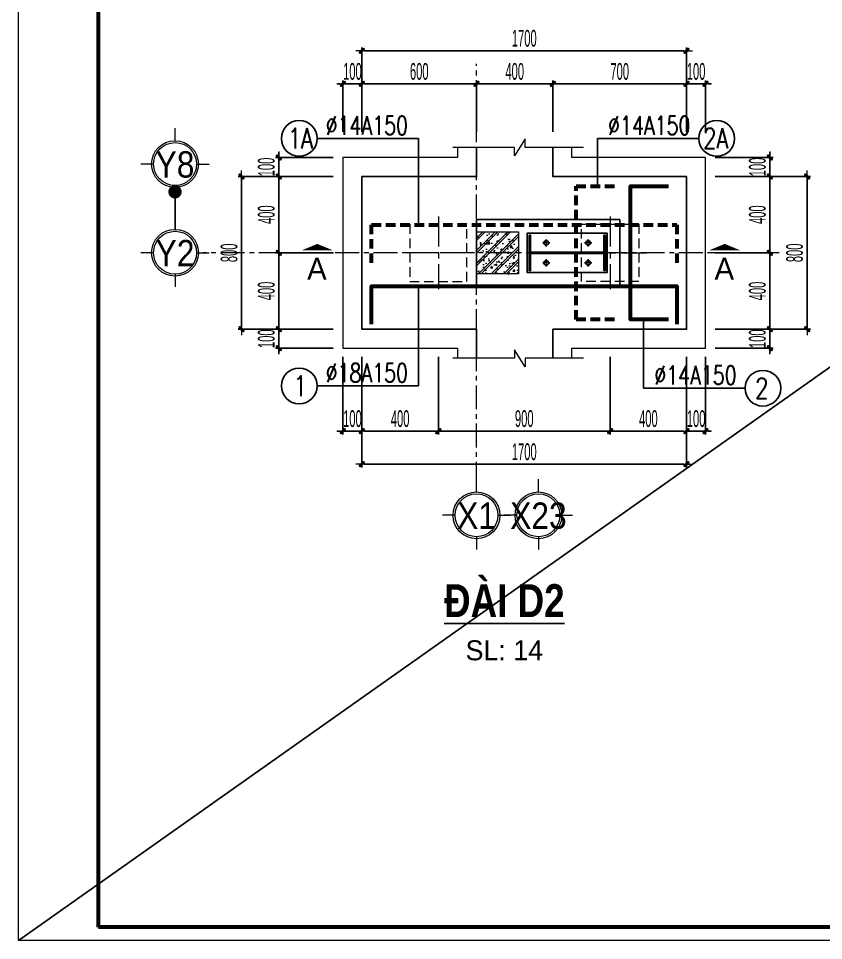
# Model space of a CAD drawing. Header units: inches. Extents: x 541671 to 837720, y 76128 to 1008472.
# Drawn here: x 604872 to 609089, y 355051 to 359884 of the extents above; entities that cross this region are included whole.
import ezdxf
from ezdxf.enums import TextEntityAlignment as Align

# ---------------------------------------------------------------- set-up
doc = ezdxf.new("R2010")
doc.units = ezdxf.units.IN
doc.header["$MEASUREMENT"] = 0
doc.header["$PDMODE"] = 32
doc.header["$PDSIZE"] = -1
for name, pattern in [('CENTER', [2, 1.25, -0.25, 0.25, -0.25]), ('CENTER2', [1.125, 0.75, -0.125, 0.125, -0.125]), ('CENTERX2', [4, 2.5, -0.5, 0.5, -0.5]), ('DASHDOT', [1, 0.5, -0.25, 0, -0.25]), ('HIDDEN', [0.375, 0.25, -0.125])]:
    doc.linetypes.add(name, pattern=pattern)
doc.layers.get('0').update_dxf_attribs({"lineweight": 18})
for name, color, linetype in [('7', 7, 'Continuous'), ('BOLTS', 1, 'Continuous'), ('Khungten_LCDI', 7, 'Continuous')]:
    doc.layers.add(name, color=color, linetype=linetype)
for name, color, linetype, lineweight in [('Block', 7, 'Continuous', 9), ('EG Net khuat', 4, 'HIDDEN', 20), ('EG Text2', 7, 'Continuous', 25), ('ISO', 153, 'Continuous', 15), ('KICHTHUOC', 4, 'Continuous', 18), ('LC Dim', 8, 'Continuous', 18), ('LC ISO', 153, 'Continuous', 13), ('LC Khac', 4, 'Continuous', 9), ('LC Net dam3', 1, 'Continuous', 60), ('LC Net manh', 239, 'Continuous', 5), ('LC Net thay', 7, 'Continuous', 25), ('LC Net truc', 79, 'DASHDOT', 13), ('LC Text1', 3, 'Continuous', 20), ('LC Text2', 7, 'Continuous', 25), ('NET DUT', 245, 'HIDDEN', 9), ('TRUC', 253, 'CENTER', 15)]:
    doc.layers.add(name, color=color, linetype=linetype, lineweight=lineweight)
doc.layers.add('KCS_Plotter', color=11, linetype='Continuous', plot=False)
doc.styles.add('EG 1', font='VHAVANB_2.TTF')
doc.styles.add('HOATBIF', font='hoatbif.shx', dxfattribs={"width": 0.5})
doc.styles.add('Khungten', font='VHAVAN_2.TTF', dxfattribs={"width": 0.8, "height": 5000})
doc.styles.add('LC 1', font='VHAVANB_2.TTF')
doc.styles.add('LC 3', font='vnsimli.shx', dxfattribs={"width": 0.75})
doc.styles.add('LC3', font='VHARIALB_3.TTF', dxfattribs={"width": 0.8})
doc.styles.add('Title', font='VHAVAN_2.TTF', dxfattribs={"width": 0.8})
doc.dimstyles.new('Copy of 1-100(1-35)', dxfattribs={"dimscale": 35, "dimtxt": 2.5, "dimasz": 0.3, "dimexe": 1, "dimexo": 1, "dimgap": 0.8, "dimtad": 1, "dimdec": 0, "dimzin": 0, "dimdsep": 46, "dimtxsty": 'HOATBIF', "dimblk1": 'DOT', "dimblk2": 'DOT', "dimsah": 1, "dimcen": -0.1, "dimdle": 1, "dimclrd": 256, "dimclre": 256, "dimclrt": 4, "dimadec": 3, "dimazin": 2, "dimtfac": 0.333333, "dimtdec": 0, "dimtix": 1, "dimtmove": 2, "dimatfit": 3, "dimldrblk": 'DOT', "dimfxl": 1, "dimtvp": 0.833333, "dimtolj": 1, "dimtzin": 0, "dimarcsym": 0})
doc.dimstyles.new('Copy of 1-35', dxfattribs={"dimscale": 35, "dimtxt": 2.5, "dimasz": 0.4, "dimexe": 0.5, "dimexo": 0, "dimgap": 0.6, "dimtad": 1, "dimdec": 0, "dimzin": 0, "dimdsep": 46, "dimtxsty": 'HOATBIF', "dimblk1": 'DOT', "dimblk2": 'DOT', "dimsah": 1, "dimcen": -1, "dimdle": 1, "dimclrd": 256, "dimclre": 256, "dimclrt": 130, "dimadec": 0, "dimazin": 0, "dimtfac": 0.333333, "dimtdec": 0, "dimtix": 1, "dimtmove": 2, "dimatfit": 3, "dimldrblk": 'DOT', "dimfxl": 0.5, "dimtvp": 0.833333, "dimtolj": 1, "dimtzin": 12, "dimarcsym": 0})

# ---------------------------------------------------------------- blocks, each defined once
blk = doc.blocks.new('lcdi fix')
at = {"layer": 'Defpoints', "lineweight": 0}
blk.add_lwpolyline([(-1200, -14850), (-1200, 14850), (40800, 14850), (40800, -14850)], close=True, dxfattribs=at)
at = {"layer": 'Khungten_LCDI', "color": 5, "lineweight": 60}
blk.add_lwpolyline([(0, -14650), (0, 14650), (40600, 14650), (40600, -14650)], close=True, dxfattribs=at)
at = {"color": 7, "style": 'Khungten', "width": 0.8}
for tag, p in [('REVISION', (39499, -10746)), ('NGAYHT', (39546, -11609))]:
    blk.add_attdef(tag, text='', height=200, dxfattribs=at).set_placement(p, align=Align.CENTER)
at = {"layer": 'LC Text1', "style": 'Title', "width": 1.824646}
for tag, p, p2 in [('TENBANVE1', (36913, -8886), (40339, -8886)), ('TENBANVE2', (36913, -9562), (40339, -9562))]:
    blk.add_attdef(tag, text='', height=250, dxfattribs=at).set_placement(p, p2, align=Align.FIT)
at = {"layer": 'LC Text1', "style": 'Title', "width": 0.7}
blk.add_attdef('SOBANVE', text='', height=250, dxfattribs=at).set_placement((39562, -13896), align=Align.CENTER)
blk = doc.blocks.new('COC-300-TL25')
at = {"layer": 'EG Net khuat', "ltscale": 800}
blk.add_lwpolyline([(-600, 600), (600, 600), (600, -600), (-600, -600)], close=True, dxfattribs=at)
at = {"layer": 'TRUC', "ltscale": 500}
for p, q in [((0, -760), (0, 760)), ((-760, 0), (760, 0))]:
    blk.add_line(p, q, dxfattribs=at)
blk = doc.blocks.new('DOT')
at = {"layer": 'KICHTHUOC', "color": 4}
blk.add_line((-1, -1), (1, 1), dxfattribs=at)
at = {"layer": 'KICHTHUOC'}
blk.add_line((-2.25, 0), (2.25, 0), dxfattribs=at)
at = {"layer": 'KICHTHUOC', "color": 4}
blk.add_lwpolyline([(0.5, 1), (-1, -0.5), (-0.5, -1), (1, 0.5)], close=True, dxfattribs=at)
blk = doc.blocks.new('*D623')
at = {"layer": 'Defpoints', "color": 0, "ltscale": 50, "transparency": 16777216}
for p in [(606520.7, 359055.5), (606235.2, 358655.5), (606520.7, 358655.5)]:
    blk.add_point(p, dxfattribs=at)
at = {"layer": 'LC Dim', "lineweight": -2, "ltscale": 50, "transparency": 16777216}
for p, q in [((606520.7, 359055.5), (606217.7, 359055.5)), ((606235.2, 359041.5), (606235.2, 358669.5)), ((606520.7, 358655.5), (606217.7, 358655.5))]:
    blk.add_line(p, q, dxfattribs=at)
at = {"layer": 'LC Dim', "lineweight": -2, "ltscale": 50, "transparency": 16777216, "xscale": 14, "yscale": 14, "zscale": 14}
for p, rotation in [((606235.2, 359055.5), 90), ((606235.2, 358655.5), 270)]:
    blk.add_blockref('DOT', p, dxfattribs=dict(at, rotation=rotation))
at = {"layer": 'LC Dim', "color": 130, "ltscale": 50, "transparency": 16777216, "insert": (606170.5, 358855.5), "char_height": 87.5, "attachment_point": 5, "rotation": 90, "style": 'HOATBIF'}
blk.add_mtext('\\A1;400', dxfattribs=at)
blk = doc.blocks.new('*D624')
at = {"layer": 'Defpoints', "color": 0, "ltscale": 50, "transparency": 16777216}
for p in [(606520.7, 358655.5), (606235.2, 358255.5), (606520.7, 358255.5)]:
    blk.add_point(p, dxfattribs=at)
at = {"layer": 'LC Dim', "lineweight": -2, "ltscale": 50, "transparency": 16777216}
for p, q in [((606520.7, 358655.5), (606217.7, 358655.5)), ((606235.2, 358641.5), (606235.2, 358269.5)), ((606520.7, 358255.5), (606217.7, 358255.5))]:
    blk.add_line(p, q, dxfattribs=at)
at = {"layer": 'LC Dim', "lineweight": -2, "ltscale": 50, "transparency": 16777216, "xscale": 14, "yscale": 14, "zscale": 14}
for p, rotation in [((606235.2, 358655.5), 90), ((606235.2, 358255.5), 270)]:
    blk.add_blockref('DOT', p, dxfattribs=dict(at, rotation=rotation))
at = {"layer": 'LC Dim', "color": 130, "ltscale": 50, "transparency": 16777216, "insert": (606170.5, 358455.5), "char_height": 87.5, "attachment_point": 5, "rotation": 90, "style": 'HOATBIF'}
blk.add_mtext('\\A1;400', dxfattribs=at)
blk = doc.blocks.new('*D625')
at = {"layer": 'Defpoints', "color": 0, "ltscale": 50, "transparency": 16777216}
for p in [(606520.7, 358255.5), (606235.2, 358155.5), (606520.7, 358155.5)]:
    blk.add_point(p, dxfattribs=at)
at = {"layer": 'LC Dim', "lineweight": -2, "ltscale": 50, "transparency": 16777216}
for p, q in [((606520.7, 358255.5), (606217.7, 358255.5)), ((606235.2, 358269.5), (606235.2, 358283.5)), ((606235.2, 358255.5), (606235.2, 358155.5)), ((606520.7, 358155.5), (606217.7, 358155.5)), ((606235.2, 358141.5), (606235.2, 358127.5))]:
    blk.add_line(p, q, dxfattribs=at)
at = {"layer": 'LC Dim', "lineweight": -2, "ltscale": 50, "transparency": 16777216, "xscale": 14, "yscale": 14, "zscale": 14}
for p, rotation in [((606235.2, 358255.5), 270), ((606235.2, 358155.5), 90)]:
    blk.add_blockref('DOT', p, dxfattribs=dict(at, rotation=rotation))
at = {"layer": 'LC Dim', "color": 130, "ltscale": 50, "transparency": 16777216, "insert": (606170.5, 358205.5), "char_height": 87.5, "attachment_point": 5, "rotation": 90, "style": 'HOATBIF'}
blk.add_mtext('\\A1;100', dxfattribs=at)
blk = doc.blocks.new('*D626')
at = {"layer": 'Defpoints', "color": 0, "ltscale": 50, "transparency": 16777216}
for p in [(606235.2, 359155.5), (606520.7, 359155.5), (606520.7, 359055.5)]:
    blk.add_point(p, dxfattribs=at)
at = {"layer": 'LC Dim', "lineweight": -2, "ltscale": 50, "transparency": 16777216}
for p, q in [((606235.2, 359169.5), (606235.2, 359183.5)), ((606520.7, 359155.5), (606217.7, 359155.5)), ((606235.2, 359055.5), (606235.2, 359155.5)), ((606520.7, 359055.5), (606217.7, 359055.5)), ((606235.2, 359041.5), (606235.2, 359027.5))]:
    blk.add_line(p, q, dxfattribs=at)
at = {"layer": 'LC Dim', "lineweight": -2, "ltscale": 50, "transparency": 16777216, "xscale": 14, "yscale": 14, "zscale": 14}
for p, rotation in [((606235.2, 359155.5), 270), ((606235.2, 359055.5), 90)]:
    blk.add_blockref('DOT', p, dxfattribs=dict(at, rotation=rotation))
at = {"layer": 'LC Dim', "color": 130, "ltscale": 50, "transparency": 16777216, "insert": (606170.5, 359105.5), "char_height": 87.5, "attachment_point": 5, "rotation": 90, "style": 'HOATBIF'}
blk.add_mtext('\\A1;100', dxfattribs=at)
blk = doc.blocks.new('*D627')
at = {"layer": 'Defpoints', "color": 0, "ltscale": 50, "transparency": 16777216}
for p in [(606520.7, 359055.5), (606040.2, 358255.5), (606520.7, 358255.5)]:
    blk.add_point(p, dxfattribs=at)
at = {"layer": 'LC Dim', "lineweight": -2, "ltscale": 50, "transparency": 16777216}
for p, q in [((606520.7, 359055.5), (606022.7, 359055.5)), ((606040.2, 359041.5), (606040.2, 358269.5)), ((606520.7, 358255.5), (606022.7, 358255.5))]:
    blk.add_line(p, q, dxfattribs=at)
at = {"layer": 'LC Dim', "lineweight": -2, "ltscale": 50, "transparency": 16777216, "xscale": 14, "yscale": 14, "zscale": 14}
for p, rotation in [((606040.2, 359055.5), 90), ((606040.2, 358255.5), 270)]:
    blk.add_blockref('DOT', p, dxfattribs=dict(at, rotation=rotation))
at = {"layer": 'LC Dim', "color": 130, "ltscale": 50, "transparency": 16777216, "insert": (605975.5, 358655.5), "char_height": 87.5, "attachment_point": 5, "rotation": 90, "style": 'HOATBIF'}
blk.add_mtext('\\A1;800', dxfattribs=at)
blk = doc.blocks.new('TTRUC')
at = {"layer": 'ISO'}
for p, q in [((0, 6.95), (0, 10.71)), ((-6.37, 0), (-10.13, 0)), ((6.37, 0), (10.13, 0)), ((0, -6.37), (0, -10.13))]:
    blk.add_line(p, q, dxfattribs=at)
blk.add_circle((0, 0), 6.37, dxfattribs=at)
at = {"layer": 'KICHTHUOC'}
blk.add_circle((0, 0), 6.95, dxfattribs=at)
blk = doc.blocks.new('*D322')
at = {"layer": 'Defpoints', "color": 0, "ltscale": 50, "transparency": 16777216}
for p in [(607971.2, 358111.4), (608371.2, 358111.4), (607971.2, 357721.4)]:
    blk.add_point(p, dxfattribs=at)
at = {"layer": 'LC Dim', "lineweight": -2, "ltscale": 50, "transparency": 16777216}
for p, q in [((607971.2, 358111.4), (607971.2, 357703.9)), ((608371.2, 358111.4), (608371.2, 357703.9)), ((608357.2, 357721.4), (607985.2, 357721.4))]:
    blk.add_line(p, q, dxfattribs=at)
at = {"layer": 'LC Dim', "lineweight": -2, "ltscale": 50, "transparency": 16777216, "xscale": 14, "yscale": 14, "zscale": 14, "rotation": 180}
blk.add_blockref('DOT', (607971.2, 357721.4), dxfattribs=at)
at = {"layer": 'LC Dim', "lineweight": -2, "ltscale": 50, "transparency": 16777216, "xscale": 14, "yscale": 14, "zscale": 14}
blk.add_blockref('DOT', (608371.2, 357721.4), dxfattribs=at)
at = {"layer": 'LC Dim', "color": 130, "ltscale": 50, "transparency": 16777216, "insert": (608171.2, 357786.2), "char_height": 87.5, "attachment_point": 5, "style": 'HOATBIF'}
blk.add_mtext('\\A1;400', dxfattribs=at)
blk = doc.blocks.new('*D323')
at = {"layer": 'Defpoints', "color": 0, "ltscale": 50, "transparency": 16777216}
for p in [(607071.2, 358111.4), (607971.2, 358111.4), (607071.2, 357721.4)]:
    blk.add_point(p, dxfattribs=at)
at = {"layer": 'LC Dim', "lineweight": -2, "ltscale": 50, "transparency": 16777216}
for p, q in [((607071.2, 358111.4), (607071.2, 357703.9)), ((607971.2, 358111.4), (607971.2, 357703.9)), ((607957.2, 357721.4), (607085.2, 357721.4))]:
    blk.add_line(p, q, dxfattribs=at)
at = {"layer": 'LC Dim', "lineweight": -2, "ltscale": 50, "transparency": 16777216, "xscale": 14, "yscale": 14, "zscale": 14, "rotation": 180}
blk.add_blockref('DOT', (607071.2, 357721.4), dxfattribs=at)
at = {"layer": 'LC Dim', "lineweight": -2, "ltscale": 50, "transparency": 16777216, "xscale": 14, "yscale": 14, "zscale": 14}
blk.add_blockref('DOT', (607971.2, 357721.4), dxfattribs=at)
at = {"layer": 'LC Dim', "color": 130, "ltscale": 50, "transparency": 16777216, "insert": (607521.2, 357786.2), "char_height": 87.5, "attachment_point": 5, "style": 'HOATBIF'}
blk.add_mtext('\\A1;900', dxfattribs=at)
blk = doc.blocks.new('*D324')
at = {"layer": 'Defpoints', "color": 0, "ltscale": 50, "transparency": 16777216}
for p in [(606671.2, 358111.4), (607071.2, 358111.4), (606671.2, 357721.4)]:
    blk.add_point(p, dxfattribs=at)
at = {"layer": 'LC Dim', "lineweight": -2, "ltscale": 50, "transparency": 16777216}
for p, q in [((606671.2, 358111.4), (606671.2, 357703.9)), ((607071.2, 358111.4), (607071.2, 357703.9)), ((607057.2, 357721.4), (606685.2, 357721.4))]:
    blk.add_line(p, q, dxfattribs=at)
at = {"layer": 'LC Dim', "lineweight": -2, "ltscale": 50, "transparency": 16777216, "xscale": 14, "yscale": 14, "zscale": 14, "rotation": 180}
blk.add_blockref('DOT', (606671.2, 357721.4), dxfattribs=at)
at = {"layer": 'LC Dim', "lineweight": -2, "ltscale": 50, "transparency": 16777216, "xscale": 14, "yscale": 14, "zscale": 14}
blk.add_blockref('DOT', (607071.2, 357721.4), dxfattribs=at)
at = {"layer": 'LC Dim', "color": 130, "ltscale": 50, "transparency": 16777216, "insert": (606871.2, 357786.2), "char_height": 87.5, "attachment_point": 5, "style": 'HOATBIF'}
blk.add_mtext('\\A1;400', dxfattribs=at)
blk = doc.blocks.new('*D325')
at = {"layer": 'Defpoints', "color": 0, "ltscale": 50, "transparency": 16777216}
for p in [(606571.2, 358111.4), (606671.2, 358111.4), (606571.2, 357721.4)]:
    blk.add_point(p, dxfattribs=at)
at = {"layer": 'LC Dim', "lineweight": -2, "ltscale": 50, "transparency": 16777216}
for p, q in [((606571.2, 358111.4), (606571.2, 357703.9)), ((606671.2, 358111.4), (606671.2, 357703.9)), ((606557.2, 357721.4), (606543.2, 357721.4)), ((606671.2, 357721.4), (606571.2, 357721.4)), ((606685.2, 357721.4), (606699.2, 357721.4))]:
    blk.add_line(p, q, dxfattribs=at)
at = {"layer": 'LC Dim', "lineweight": -2, "ltscale": 50, "transparency": 16777216, "xscale": 14, "yscale": 14, "zscale": 14}
blk.add_blockref('DOT', (606571.2, 357721.4), dxfattribs=at)
at = {"layer": 'LC Dim', "lineweight": -2, "ltscale": 50, "transparency": 16777216, "xscale": 14, "yscale": 14, "zscale": 14, "rotation": 180}
blk.add_blockref('DOT', (606671.2, 357721.4), dxfattribs=at)
at = {"layer": 'LC Dim', "color": 130, "ltscale": 50, "transparency": 16777216, "insert": (606621.2, 357786.2), "char_height": 87.5, "attachment_point": 5, "style": 'HOATBIF'}
blk.add_mtext('\\A1;100', dxfattribs=at)
blk = doc.blocks.new('*D326')
at = {"layer": 'Defpoints', "color": 0, "ltscale": 50, "transparency": 16777216}
for p in [(608371.2, 358111.4), (608471.2, 358111.4), (608371.2, 357721.4)]:
    blk.add_point(p, dxfattribs=at)
at = {"layer": 'LC Dim', "lineweight": -2, "ltscale": 50, "transparency": 16777216}
for p, q in [((608371.2, 358111.4), (608371.2, 357703.9)), ((608471.2, 358111.4), (608471.2, 357703.9)), ((608357.2, 357721.4), (608343.2, 357721.4)), ((608471.2, 357721.4), (608371.2, 357721.4)), ((608485.2, 357721.4), (608499.2, 357721.4))]:
    blk.add_line(p, q, dxfattribs=at)
at = {"layer": 'LC Dim', "lineweight": -2, "ltscale": 50, "transparency": 16777216, "xscale": 14, "yscale": 14, "zscale": 14}
blk.add_blockref('DOT', (608371.2, 357721.4), dxfattribs=at)
at = {"layer": 'LC Dim', "lineweight": -2, "ltscale": 50, "transparency": 16777216, "xscale": 14, "yscale": 14, "zscale": 14, "rotation": 180}
blk.add_blockref('DOT', (608471.2, 357721.4), dxfattribs=at)
at = {"layer": 'LC Dim', "color": 130, "ltscale": 50, "transparency": 16777216, "insert": (608421.2, 357786.2), "char_height": 87.5, "attachment_point": 5, "style": 'HOATBIF'}
blk.add_mtext('\\A1;100', dxfattribs=at)
blk = doc.blocks.new('*D327')
at = {"layer": 'Defpoints', "color": 0, "ltscale": 50, "transparency": 16777216}
for p in [(606671.2, 358111.4), (608371.2, 358111.4), (606671.2, 357547.9)]:
    blk.add_point(p, dxfattribs=at)
at = {"layer": 'LC Dim', "lineweight": -2, "ltscale": 50, "transparency": 16777216}
for p, q in [((606671.2, 358111.4), (606671.2, 357530.4)), ((608371.2, 358111.4), (608371.2, 357530.4)), ((608357.2, 357547.9), (606685.2, 357547.9))]:
    blk.add_line(p, q, dxfattribs=at)
at = {"layer": 'LC Dim', "lineweight": -2, "ltscale": 50, "transparency": 16777216, "xscale": 14, "yscale": 14, "zscale": 14, "rotation": 180}
blk.add_blockref('DOT', (606671.2, 357547.9), dxfattribs=at)
at = {"layer": 'LC Dim', "lineweight": -2, "ltscale": 50, "transparency": 16777216, "xscale": 14, "yscale": 14, "zscale": 14}
blk.add_blockref('DOT', (608371.2, 357547.9), dxfattribs=at)
at = {"layer": 'LC Dim', "color": 130, "ltscale": 50, "transparency": 16777216, "insert": (607521.2, 357612.7), "char_height": 87.5, "attachment_point": 5, "style": 'HOATBIF'}
blk.add_mtext('\\A1;1700', dxfattribs=at)
blk = doc.blocks.new('*D316')
at = {"layer": 'Defpoints', "color": 0, "ltscale": 50, "transparency": 16777216}
for p in [(607671.2, 359541.1), (607671.2, 359289.8), (608371.2, 359289.8)]:
    blk.add_point(p, dxfattribs=at)
at = {"layer": 'LC Dim', "lineweight": -2, "ltscale": 50, "transparency": 16777216}
for p, q in [((607671.2, 359289.8), (607671.2, 359558.6)), ((608371.2, 359289.8), (608371.2, 359558.6)), ((608357.2, 359541.1), (607685.2, 359541.1))]:
    blk.add_line(p, q, dxfattribs=at)
at = {"layer": 'LC Dim', "lineweight": -2, "ltscale": 50, "transparency": 16777216, "xscale": 14, "yscale": 14, "zscale": 14, "rotation": 180}
blk.add_blockref('DOT', (607671.2, 359541.1), dxfattribs=at)
at = {"layer": 'LC Dim', "lineweight": -2, "ltscale": 50, "transparency": 16777216, "xscale": 14, "yscale": 14, "zscale": 14}
blk.add_blockref('DOT', (608371.2, 359541.1), dxfattribs=at)
at = {"layer": 'LC Dim', "color": 130, "ltscale": 50, "transparency": 16777216, "insert": (608021.2, 359605.9), "char_height": 87.5, "attachment_point": 5, "style": 'HOATBIF'}
blk.add_mtext('\\A1;700', dxfattribs=at)
blk = doc.blocks.new('*D317')
at = {"layer": 'Defpoints', "color": 0, "ltscale": 50, "transparency": 16777216}
for p in [(607271.2, 359541.1), (607271.2, 359289.8), (607671.2, 359289.8)]:
    blk.add_point(p, dxfattribs=at)
at = {"layer": 'LC Dim', "lineweight": -2, "ltscale": 50, "transparency": 16777216}
for p, q in [((607271.2, 359289.8), (607271.2, 359558.6)), ((607671.2, 359289.8), (607671.2, 359558.6)), ((607657.2, 359541.1), (607285.2, 359541.1))]:
    blk.add_line(p, q, dxfattribs=at)
at = {"layer": 'LC Dim', "lineweight": -2, "ltscale": 50, "transparency": 16777216, "xscale": 14, "yscale": 14, "zscale": 14, "rotation": 180}
blk.add_blockref('DOT', (607271.2, 359541.1), dxfattribs=at)
at = {"layer": 'LC Dim', "lineweight": -2, "ltscale": 50, "transparency": 16777216, "xscale": 14, "yscale": 14, "zscale": 14}
blk.add_blockref('DOT', (607671.2, 359541.1), dxfattribs=at)
at = {"layer": 'LC Dim', "color": 130, "ltscale": 50, "transparency": 16777216, "insert": (607471.2, 359605.9), "char_height": 87.5, "attachment_point": 5, "style": 'HOATBIF'}
blk.add_mtext('\\A1;400', dxfattribs=at)
blk = doc.blocks.new('*D318')
at = {"layer": 'Defpoints', "color": 0, "ltscale": 50, "transparency": 16777216}
for p in [(606671.2, 359541.1), (606671.2, 359289.8), (607271.2, 359289.8)]:
    blk.add_point(p, dxfattribs=at)
at = {"layer": 'LC Dim', "lineweight": -2, "ltscale": 50, "transparency": 16777216}
for p, q in [((606671.2, 359289.8), (606671.2, 359558.6)), ((607271.2, 359289.8), (607271.2, 359558.6)), ((607257.2, 359541.1), (606685.2, 359541.1))]:
    blk.add_line(p, q, dxfattribs=at)
at = {"layer": 'LC Dim', "lineweight": -2, "ltscale": 50, "transparency": 16777216, "xscale": 14, "yscale": 14, "zscale": 14, "rotation": 180}
blk.add_blockref('DOT', (606671.2, 359541.1), dxfattribs=at)
at = {"layer": 'LC Dim', "lineweight": -2, "ltscale": 50, "transparency": 16777216, "xscale": 14, "yscale": 14, "zscale": 14}
blk.add_blockref('DOT', (607271.2, 359541.1), dxfattribs=at)
at = {"layer": 'LC Dim', "color": 130, "ltscale": 50, "transparency": 16777216, "insert": (606971.2, 359605.9), "char_height": 87.5, "attachment_point": 5, "style": 'HOATBIF'}
blk.add_mtext('\\A1;600', dxfattribs=at)
blk = doc.blocks.new('*D319')
at = {"layer": 'Defpoints', "color": 0, "ltscale": 50, "transparency": 16777216}
for p in [(606571.2, 359541.1), (606571.2, 359289.8), (606671.2, 359289.8)]:
    blk.add_point(p, dxfattribs=at)
at = {"layer": 'LC Dim', "lineweight": -2, "ltscale": 50, "transparency": 16777216}
for p, q in [((606571.2, 359289.8), (606571.2, 359558.6)), ((606671.2, 359289.8), (606671.2, 359558.6)), ((606557.2, 359541.1), (606543.2, 359541.1)), ((606671.2, 359541.1), (606571.2, 359541.1)), ((606685.2, 359541.1), (606699.2, 359541.1))]:
    blk.add_line(p, q, dxfattribs=at)
at = {"layer": 'LC Dim', "lineweight": -2, "ltscale": 50, "transparency": 16777216, "xscale": 14, "yscale": 14, "zscale": 14}
blk.add_blockref('DOT', (606571.2, 359541.1), dxfattribs=at)
at = {"layer": 'LC Dim', "lineweight": -2, "ltscale": 50, "transparency": 16777216, "xscale": 14, "yscale": 14, "zscale": 14, "rotation": 180}
blk.add_blockref('DOT', (606671.2, 359541.1), dxfattribs=at)
at = {"layer": 'LC Dim', "color": 130, "ltscale": 50, "transparency": 16777216, "insert": (606621.2, 359605.9), "char_height": 87.5, "attachment_point": 5, "style": 'HOATBIF'}
blk.add_mtext('\\A1;100', dxfattribs=at)
blk = doc.blocks.new('*D320')
at = {"layer": 'Defpoints', "color": 0, "ltscale": 50, "transparency": 16777216}
for p in [(608371.2, 359541.1), (608371.2, 359289.8), (608471.2, 359289.8)]:
    blk.add_point(p, dxfattribs=at)
at = {"layer": 'LC Dim', "lineweight": -2, "ltscale": 50, "transparency": 16777216}
for p, q in [((608371.2, 359289.8), (608371.2, 359558.6)), ((608471.2, 359289.8), (608471.2, 359558.6)), ((608357.2, 359541.1), (608343.2, 359541.1)), ((608471.2, 359541.1), (608371.2, 359541.1)), ((608485.2, 359541.1), (608499.2, 359541.1))]:
    blk.add_line(p, q, dxfattribs=at)
at = {"layer": 'LC Dim', "lineweight": -2, "ltscale": 50, "transparency": 16777216, "xscale": 14, "yscale": 14, "zscale": 14}
blk.add_blockref('DOT', (608371.2, 359541.1), dxfattribs=at)
at = {"layer": 'LC Dim', "lineweight": -2, "ltscale": 50, "transparency": 16777216, "xscale": 14, "yscale": 14, "zscale": 14, "rotation": 180}
blk.add_blockref('DOT', (608471.2, 359541.1), dxfattribs=at)
at = {"layer": 'LC Dim', "color": 130, "ltscale": 50, "transparency": 16777216, "insert": (608421.2, 359605.9), "char_height": 87.5, "attachment_point": 5, "style": 'HOATBIF'}
blk.add_mtext('\\A1;100', dxfattribs=at)
blk = doc.blocks.new('*D321')
at = {"layer": 'Defpoints', "color": 0, "ltscale": 50, "transparency": 16777216}
for p in [(606671.2, 359714.6), (606671.2, 359289.8), (608371.2, 359289.8)]:
    blk.add_point(p, dxfattribs=at)
at = {"layer": 'LC Dim', "lineweight": -2, "ltscale": 50, "transparency": 16777216}
for p, q in [((606671.2, 359289.8), (606671.2, 359732.1)), ((608357.2, 359714.6), (606685.2, 359714.6)), ((608371.2, 359289.8), (608371.2, 359732.1))]:
    blk.add_line(p, q, dxfattribs=at)
at = {"layer": 'LC Dim', "lineweight": -2, "ltscale": 50, "transparency": 16777216, "xscale": 14, "yscale": 14, "zscale": 14, "rotation": 180}
blk.add_blockref('DOT', (606671.2, 359714.6), dxfattribs=at)
at = {"layer": 'LC Dim', "lineweight": -2, "ltscale": 50, "transparency": 16777216, "xscale": 14, "yscale": 14, "zscale": 14}
blk.add_blockref('DOT', (608371.2, 359714.6), dxfattribs=at)
at = {"layer": 'LC Dim', "color": 130, "ltscale": 50, "transparency": 16777216, "insert": (607521.2, 359779.4), "char_height": 87.5, "attachment_point": 5, "style": 'HOATBIF'}
blk.add_mtext('\\A1;1700', dxfattribs=at)
blk = doc.blocks.new('TIEUDE1')
at = {"layer": 'EG Text2', "color": 7, "style": 'EG 1'}
blk.add_attdef('TIªU§Ò', text='', height=5, dxfattribs=at).set_placement((0, 0), align=Align.BOTTOM_CENTER)
blk.add_attdef('TL', text='', height=3, dxfattribs=at).set_placement((0, -2), align=Align.TOP_CENTER)
blk = doc.blocks.new('*D628')
at = {"layer": 'Defpoints', "color": 0, "ltscale": 50, "transparency": 16777216}
for p in [(608521.7, 359055.5), (608521.7, 358655.5), (608807.2, 358655.5)]:
    blk.add_point(p, dxfattribs=at)
at = {"layer": 'LC Dim', "lineweight": -2, "ltscale": 50, "transparency": 16777216}
for p, q in [((608521.7, 359055.5), (608824.7, 359055.5)), ((608807.2, 359041.5), (608807.2, 358669.5)), ((608521.7, 358655.5), (608824.7, 358655.5))]:
    blk.add_line(p, q, dxfattribs=at)
at = {"layer": 'LC Dim', "lineweight": -2, "ltscale": 50, "transparency": 16777216, "xscale": 14, "yscale": 14, "zscale": 14}
for p, rotation in [((608807.2, 359055.5), 90), ((608807.2, 358655.5), 270)]:
    blk.add_blockref('DOT', p, dxfattribs=dict(at, rotation=rotation))
at = {"layer": 'LC Dim', "color": 130, "ltscale": 50, "transparency": 16777216, "insert": (608742.4, 358855.5), "char_height": 87.5, "attachment_point": 5, "rotation": 90, "style": 'HOATBIF'}
blk.add_mtext('\\A1;400', dxfattribs=at)
blk = doc.blocks.new('*D629')
at = {"layer": 'Defpoints', "color": 0, "ltscale": 50, "transparency": 16777216}
for p in [(608521.7, 358655.5), (608521.7, 358255.5), (608807.2, 358255.5)]:
    blk.add_point(p, dxfattribs=at)
at = {"layer": 'LC Dim', "lineweight": -2, "ltscale": 50, "transparency": 16777216}
for p, q in [((608521.7, 358655.5), (608824.7, 358655.5)), ((608807.2, 358641.5), (608807.2, 358269.5)), ((608521.7, 358255.5), (608824.7, 358255.5))]:
    blk.add_line(p, q, dxfattribs=at)
at = {"layer": 'LC Dim', "lineweight": -2, "ltscale": 50, "transparency": 16777216, "xscale": 14, "yscale": 14, "zscale": 14}
for p, rotation in [((608807.2, 358655.5), 90), ((608807.2, 358255.5), 270)]:
    blk.add_blockref('DOT', p, dxfattribs=dict(at, rotation=rotation))
at = {"layer": 'LC Dim', "color": 130, "ltscale": 50, "transparency": 16777216, "insert": (608742.4, 358455.5), "char_height": 87.5, "attachment_point": 5, "rotation": 90, "style": 'HOATBIF'}
blk.add_mtext('\\A1;400', dxfattribs=at)
blk = doc.blocks.new('*D630')
at = {"layer": 'Defpoints', "color": 0, "ltscale": 50, "transparency": 16777216}
for p in [(608521.7, 358255.5), (608521.7, 358155.5), (608807.2, 358155.5)]:
    blk.add_point(p, dxfattribs=at)
at = {"layer": 'LC Dim', "lineweight": -2, "ltscale": 50, "transparency": 16777216}
for p, q in [((608521.7, 358255.5), (608824.7, 358255.5)), ((608807.2, 358269.5), (608807.2, 358283.5)), ((608807.2, 358255.5), (608807.2, 358155.5)), ((608521.7, 358155.5), (608824.7, 358155.5)), ((608807.2, 358141.5), (608807.2, 358127.5))]:
    blk.add_line(p, q, dxfattribs=at)
at = {"layer": 'LC Dim', "lineweight": -2, "ltscale": 50, "transparency": 16777216, "xscale": 14, "yscale": 14, "zscale": 14}
for p, rotation in [((608807.2, 358255.5), 270), ((608807.2, 358155.5), 90)]:
    blk.add_blockref('DOT', p, dxfattribs=dict(at, rotation=rotation))
at = {"layer": 'LC Dim', "color": 130, "ltscale": 50, "transparency": 16777216, "insert": (608742.4, 358205.5), "char_height": 87.5, "attachment_point": 5, "rotation": 90, "style": 'HOATBIF'}
blk.add_mtext('\\A1;100', dxfattribs=at)
blk = doc.blocks.new('*D631')
at = {"layer": 'Defpoints', "color": 0, "ltscale": 50, "transparency": 16777216}
for p in [(608521.7, 359155.5), (608807.2, 359155.5), (608521.7, 359055.5)]:
    blk.add_point(p, dxfattribs=at)
at = {"layer": 'LC Dim', "lineweight": -2, "ltscale": 50, "transparency": 16777216}
for p, q in [((608807.2, 359169.5), (608807.2, 359183.5)), ((608521.7, 359155.5), (608824.7, 359155.5)), ((608807.2, 359055.5), (608807.2, 359155.5)), ((608521.7, 359055.5), (608824.7, 359055.5)), ((608807.2, 359041.5), (608807.2, 359027.5))]:
    blk.add_line(p, q, dxfattribs=at)
at = {"layer": 'LC Dim', "lineweight": -2, "ltscale": 50, "transparency": 16777216, "xscale": 14, "yscale": 14, "zscale": 14}
for p, rotation in [((608807.2, 359155.5), 270), ((608807.2, 359055.5), 90)]:
    blk.add_blockref('DOT', p, dxfattribs=dict(at, rotation=rotation))
at = {"layer": 'LC Dim', "color": 130, "ltscale": 50, "transparency": 16777216, "insert": (608742.4, 359105.5), "char_height": 87.5, "attachment_point": 5, "rotation": 90, "style": 'HOATBIF'}
blk.add_mtext('\\A1;100', dxfattribs=at)
blk = doc.blocks.new('*D632')
at = {"layer": 'Defpoints', "color": 0, "ltscale": 50, "transparency": 16777216}
for p in [(608521.7, 359055.5), (608521.7, 358255.5), (609002.2, 358255.5)]:
    blk.add_point(p, dxfattribs=at)
at = {"layer": 'LC Dim', "lineweight": -2, "ltscale": 50, "transparency": 16777216}
for p, q in [((608521.7, 359055.5), (609019.7, 359055.5)), ((609002.2, 359041.5), (609002.2, 358269.5)), ((608521.7, 358255.5), (609019.7, 358255.5))]:
    blk.add_line(p, q, dxfattribs=at)
at = {"layer": 'LC Dim', "lineweight": -2, "ltscale": 50, "transparency": 16777216, "xscale": 14, "yscale": 14, "zscale": 14}
for p, rotation in [((609002.2, 359055.5), 90), ((609002.2, 358255.5), 270)]:
    blk.add_blockref('DOT', p, dxfattribs=dict(at, rotation=rotation))
at = {"layer": 'LC Dim', "color": 130, "ltscale": 50, "transparency": 16777216, "insert": (608937.4, 358655.5), "char_height": 87.5, "attachment_point": 5, "rotation": 90, "style": 'HOATBIF'}
blk.add_mtext('\\A1;800', dxfattribs=at)
blk = doc.blocks.new('*U468')
at = {"color": 8, "linetype": 'CENTER2'}
for p, q in [((-21.3, 0), (21.3, 0)), ((0, -21.3), (0, 21.3))]:
    blk.add_line(p, q, dxfattribs=at)
at = {"color": 0}
blk.add_circle((0, 0), 13, dxfattribs=at)

msp = doc.modelspace()

# ---------------------------------------------------------------- hatches: boundary and pattern name
at = {"layer": 'Block', "ltscale": 15}
h = msp.add_hatch(dxfattribs=at)
h.set_pattern_fill('BT-01', color=8, scale=11, style=0, pattern_type=2)
h.set_pattern_definition([(50, (651813.723, 398435.84), (78.89862, -6.902735), [8.25, -90.75]), (355, (651813.72, 398435.84), (-15.26265, 82.74113), [6.6, -72.6]), (100.4514, (651820.3, 398435.265), (63.63603, 75.83835), [7.01142, -77.12563]), (46.1842, (651813.72, 398457.84), (117.39652, -18.20709), [12.375, -136.125]), (96.6356, (651823.51, 398456.32), (102.8129, 107.15297), [10.51713, -115.68843]), (351.1842, (651813.72, 398457.84), (102.81281, 107.15305), [9.9, -108.9]), (21, (651824.723, 398452.34), (65.659776, -44.28808), [8.25, -90.75]), (326, (651824.72, 398452.34), (26.76469, 79.7665), [6.6, -72.6]), (71.4514, (651830.195, 398448.65), (92.42449, 35.47835), [7.01142, -77.12563]), (37.5, (651813.723, 398435.84), (1.337584, 36.618324), [0, -71.72, 0, -73.7, 0, -72.875]), (7.5, (651813.723, 398435.84), (28.93765, 43.385288), [0, -42.02, 0, -70.07, 0, -27.775]), (327.5, (651789.193, 398435.84), (58.720468, -2.481036), [0, -27.5, 0, -85.8, 0, -113.85]), (317.5, (651778.193, 398435.84), (64.15048, 11.01155), [0, -35.75, 0, -56.98, 0, -80.85]), (45, (651813.723, 398435.84), (-33.057242, 33.057242), []), (45, (651813.723, 398449.315), (-33.057242, 33.057242), [])])
h.paths.add_polyline_path([(607271.2, 358765.5), (607491.2, 358765.5), (607491.2, 358545.5), (607271.2, 358545.5)])

# ---------------------------------------------------------------- linework, layer by layer
at = {"layer": '7', "color": 30, "ltscale": 10}
msp.add_lwpolyline([(607536.2, 358758), (607956.2, 358758), (607956.2, 358553), (607536.2, 358553)], close=True, dxfattribs=at)
at = {"layer": '7', "color": 7, "ltscale": 10}
msp.add_lwpolyline([(607546.2, 358748), (607546.2, 358563), (607554.2, 358563), (607554.2, 358652.5), (607938.2, 358652.5), (607938.2, 358563), (607946.2, 358563), (607946.2, 358748), (607938.2, 358748), (607938.2, 358658.5), (607554.2, 358658.5), (607554.2, 358748)], close=True, dxfattribs=at)
at = {"layer": 'Block', "color": 7, "ltscale": 15}
msp.add_lwpolyline([(607271.2, 358765.5), (607491.2, 358765.5), (607491.2, 358545.5), (607271.2, 358545.5)], close=True, dxfattribs=at)
at = {"layer": 'KCS_Plotter', "ltscale": 50}
msp.add_line((604872, 355051.4), (619572, 365446.4), dxfattribs=at)
at = {"layer": 'LC Khac', "color": 1, "ltscale": 2}
for p, q in [((606522.2, 358655.5), (606352.3, 358655.5)), ((608656, 358655.5), (608486.1, 358655.5))]:
    msp.add_line(p, q, dxfattribs=at)
for points in [[(606437.3, 358702.4, 0, 165, 0), (606437.3, 358668.3, 96.3, 96.3, 0)], [(608571, 358702.4, 0, 165, 0), (608571, 358668.3, 96.3, 96.3, 0)]]:
    msp.add_lwpolyline(points, format="xyseb", dxfattribs=at)
at = {"layer": 'LC Net dam3', "linetype": 'HIDDEN', "ltscale": 200}
for points in [[(607993.2, 358305.5), (607793.2, 358305.5), (607793.2, 359005.5), (607993.2, 359005.5)], [(606721.2, 358602.7), (606721.2, 358802.7), (608321.2, 358802.7), (608321.2, 358602.7)]]:
    msp.add_lwpolyline(points, dxfattribs=at)
at = {"layer": 'LC Net dam3'}
for points in [[(608276.8, 358305.5), (608076.8, 358305.5), (608076.8, 359005.5), (608276.8, 359005.5)], [(606721.2, 358281.7), (606721.2, 358481.7), (608321.2, 358481.7), (608321.2, 358281.7)]]:
    msp.add_lwpolyline(points, dxfattribs=at)
at = {"layer": 'LC Net manh', "ltscale": 2}
for points in [[(607830.8, 359207.2), (607525.3, 359207.2), (607525.3, 359253.3), (607470.3, 359163.8), (607470.3, 359207.2), (607147.4, 359207.2)], [(607171.2, 359207.2), (607171.2, 359155.5), (606571.2, 359155.5), (606571.2, 358155.5), (607171.2, 358155.5), (607171.2, 358103.8)], [(607771.2, 358103.8), (607771.2, 358155.5), (608471.2, 358155.5), (608471.2, 359155.5), (607771.2, 359155.5), (607771.2, 359207.2)], [(607830.8, 358103.8), (607525.3, 358103.8), (607525.3, 358057.7), (607470.3, 358147.2), (607470.3, 358103.8), (607147.4, 358103.8)]]:
    msp.add_lwpolyline(points, dxfattribs=at)
at = {"layer": 'LC Net thay', "ltscale": 50}
for points in [[(607271.2, 359207.2), (607271.2, 359055.5), (606671.2, 359055.5), (606671.2, 358255.5), (607271.2, 358255.5), (607271.2, 358103.8)], [(607671.2, 358103.8), (607671.2, 358255.5), (608371.2, 358255.5), (608371.2, 359055.5), (607671.2, 359055.5), (607671.2, 359207.2)]]:
    msp.add_lwpolyline(points, dxfattribs=at)
msp.add_lwpolyline([(608021.2, 358830.5), (608021.2, 358480.5), (607271.2, 358480.5), (607271.2, 358830.5)], close=True, dxfattribs=at)
at = {"layer": 'LC Net truc', "linetype": 'CENTERX2', "ltscale": 50}
for p, q in [((607271.2, 357435.7), (607271.2, 359645.7)), ((608856.6, 358655.5), (605837.6, 358656.2))]:
    msp.add_line(p, q, dxfattribs=at)
at = {"layer": 'LC Text2', "ltscale": 100}
for centre in [(606342.7, 359255.2), (608529.2, 359255.2), (606342.7, 357958.3), (608771.2, 357946.2)]:
    msp.add_circle(centre, 93.6, dxfattribs=at)

# ---------------------------------------------------------------- block references
at = {"layer": 'BOLTS', "ltscale": 10, "yscale": 0.9090909090909087, "zscale": 0.9090909090909087}
for p, xscale, rotation in [((607636.2, 358708), -0.9090909090909087, 270), ((607856.2, 358708), 0.9090909090909087, 90), ((607636.2, 358603), 0.9090909090909087, 270), ((607856.2, 358603), -0.9090909090909087, 90)]:
    msp.add_blockref('*U468', p, dxfattribs=dict(at, xscale=xscale, rotation=rotation))
at = {"layer": 'LC ISO', "xscale": 17.63727343034513, "yscale": 17.63727343034513, "zscale": 17.63727343034513}
for p in [(605692.1, 359120.8), (605692.1, 358656.2), (607271.2, 357280.1), (607595.4, 357280.1)]:
    msp.add_blockref('TTRUC', p, dxfattribs=at)
at = {"layer": 'LC Net thay', "xscale": 0.3500000090783435, "yscale": 0.3500000090783435, "zscale": 0.3500000090783435}
msp.add_blockref('lcdi fix', (605292, 360248.9), dxfattribs=at)
at = {"layer": 'LC Text2'}
ref = msp.add_blockref('TIEUDE1', (607416.9, 356695), dxfattribs=dict(at, xscale=35.00000000007505, yscale=35.00000000007505, zscale=35.00000000007505))
ref.add_attrib('TIªU§Ò', '%%U®µi d2', dxfattribs={"color": 7, "height": 172.35, "style": 'LC3', "width": 0.8}).set_placement((607416.9, 356695), align=Align.BOTTOM_CENTER)
ref.add_attrib('TL', 'sl: 14', dxfattribs={"color": 7, "height": 105, "style": 'LC 1'}).set_placement((607416.9, 356625), align=Align.TOP_CENTER)
at = {"layer": 'NET DUT', "ltscale": 800, "yscale": 0.25, "zscale": 0.25}
for p, xscale, rotation in [((607071.2, 358655.5), -0.25, 90), ((607971.2, 358655.5), 0.25, 270)]:
    msp.add_blockref('COC-300-TL25', p, dxfattribs=dict(at, xscale=xscale, rotation=rotation))

# ---------------------------------------------------------------- texts
at = {"ltscale": 2, "style": 'LC 1'}
for p in [(606435.2, 358571.9), (608569, 358571.9)]:
    msp.add_attdef('A', text='B', height=115.5, dxfattribs=at).set_placement(p, align=Align.MIDDLE_CENTER)
at = {"layer": 'LC Text1', "ltscale": 0.2, "style": 'LC 1', "width": 0.9}
for s, p in [('y8', (605692.1, 359008.5)), ('y2', (605692.1, 358543.8)), ('x1', (607271.2, 357167.7)), ('x23', (607595.4, 357167.7))]:
    msp.add_text(s, height=138.1, dxfattribs=at).set_placement(p, align=Align.BOTTOM_CENTER)
at = {"layer": 'LC Text2', "linetype": 'ByBlock', "style": 'LC 3', "width": 0.75}
for s, p in [('%%C14A150', (606481.1, 359274.9)), ('%%C14A150', (607960.2, 359274.9)), ('%%C18A150', (606481.1, 357978)), ('%%C14A150', (608202.2, 357965.9))]:
    msp.add_text(s, height=97.22, dxfattribs=at).set_placement(p)
at = {"layer": 'LC Text2', "ltscale": 100, "style": 'LC 3', "width": 0.75}
for s, height, p in [('1A', 106.94, (606348, 359255.2)), ('2A', 106.94, (608523.9, 359255.2)), ('1', 106.9, (606348, 357958.3)), ('2', 106.9, (608765.9, 357946.2))]:
    msp.add_text(s, height=height, dxfattribs=at).set_placement(p, align=Align.MIDDLE_CENTER)

# ---------------------------------------------------------------- dimensions: what is measured, and where the dimension line sits
at = {"layer": 'LC Dim', "ltscale": 50}
for base, p1, p2, angle, picture, middle in [((606671.2, 359714.6), (608371.2, 359289.8), (606671.2, 359289.8), 180, '*D321', (607521.2, 359779.4)), ((606571.2, 359541.1), (606671.2, 359289.8), (606571.2, 359289.8), 180, '*D319', (606621.2, 359605.9)), ((606671.2, 359541.1), (607271.2, 359289.8), (606671.2, 359289.8), 180, '*D318', (606971.2, 359605.9)), ((607271.2, 359541.1), (607671.2, 359289.8), (607271.2, 359289.8), 180, '*D317', (607471.2, 359605.9)), ((607671.2, 359541.1), (608371.2, 359289.8), (607671.2, 359289.8), 180, '*D316', (608021.2, 359605.9)), ((608371.2, 359541.1), (608471.2, 359289.8), (608371.2, 359289.8), 180, '*D320', (608421.2, 359605.9)), ((606235.2, 359155.5), (606520.7, 359055.5), (606520.7, 359155.5), 90, '*D626', (606170.5, 359105.5)), ((608807.2, 359155.5), (608521.7, 359055.5), (608521.7, 359155.5), 90, '*D631', (608742.4, 359105.5)), ((606040.2, 358255.5), (606520.7, 359055.5), (606520.7, 358255.5), 90, '*D627', (605975.5, 358655.5)), ((606235.2, 358655.5), (606520.7, 359055.5), (606520.7, 358655.5), 90, '*D623', (606170.5, 358855.5)), ((608807.2, 358655.5), (608521.7, 359055.5), (608521.7, 358655.5), 90, '*D628', (608742.4, 358855.5)), ((609002.2, 358255.5), (608521.7, 359055.5), (608521.7, 358255.5), 90, '*D632', (608937.4, 358655.5)), ((606235.2, 358255.5), (606520.7, 358655.5), (606520.7, 358255.5), 90, '*D624', (606170.5, 358455.5)), ((608807.2, 358255.5), (608521.7, 358655.5), (608521.7, 358255.5), 90, '*D629', (608742.4, 358455.5)), ((606235.2, 358155.5), (606520.7, 358255.5), (606520.7, 358155.5), 90, '*D625', (606170.5, 358205.5)), ((608807.2, 358155.5), (608521.7, 358255.5), (608521.7, 358155.5), 90, '*D630', (608742.4, 358205.5)), ((606571.2, 357721.4), (606671.2, 358111.4), (606571.2, 358111.4), 180, '*D325', (606621.2, 357786.2)), ((606671.2, 357721.4), (607071.2, 358111.4), (606671.2, 358111.4), 180, '*D324', (606871.2, 357786.2)), ((606671.2, 357547.9), (608371.2, 358111.4), (606671.2, 358111.4), 180, '*D327', (607521.2, 357612.7)), ((607071.2, 357721.4), (607971.2, 358111.4), (607071.2, 358111.4), 180, '*D323', (607521.2, 357786.2)), ((607971.2, 357721.4), (608371.2, 358111.4), (607971.2, 358111.4), 180, '*D322', (608171.2, 357786.2)), ((608371.2, 357721.4), (608471.2, 358111.4), (608371.2, 358111.4), 180, '*D326', (608421.2, 357786.2))]:
    dim = msp.add_linear_dim(base=base, p1=p1, p2=p2, angle=angle, dimstyle='Copy of 1-35', dxfattribs=at)
    dim.commit()
    dim.dimension.update_dxf_attribs({"geometry": picture, "text_midpoint": middle})

# ---------------------------------------------------------------- leaders
at = {"layer": 'LC Dim', "ltscale": 2}
for points in [[(606967.4, 358802.7), (606967.4, 359255.2), (606436.4, 359255.2)], [(607904.5, 359005.5), (607904.5, 359255.2), (608435.5, 359255.2)], [(606967.4, 358481.7), (606967.4, 357958.3), (606436.4, 357958.3)], [(608146.5, 358305.5), (608146.5, 357946.2), (608677.5, 357946.2)]]:
    msp.add_leader(points, dimstyle='Copy of 1-100(1-35)', dxfattribs=at)
at = {"layer": 'LC Dim', "ltscale": 50}
msp.add_leader([(605692.1, 358975.3), (605692.1, 358778.7)], dimstyle='Copy of 1-35', override={"dimasz": 2}, dxfattribs=at)

doc.saveas('drawing.dxf')
